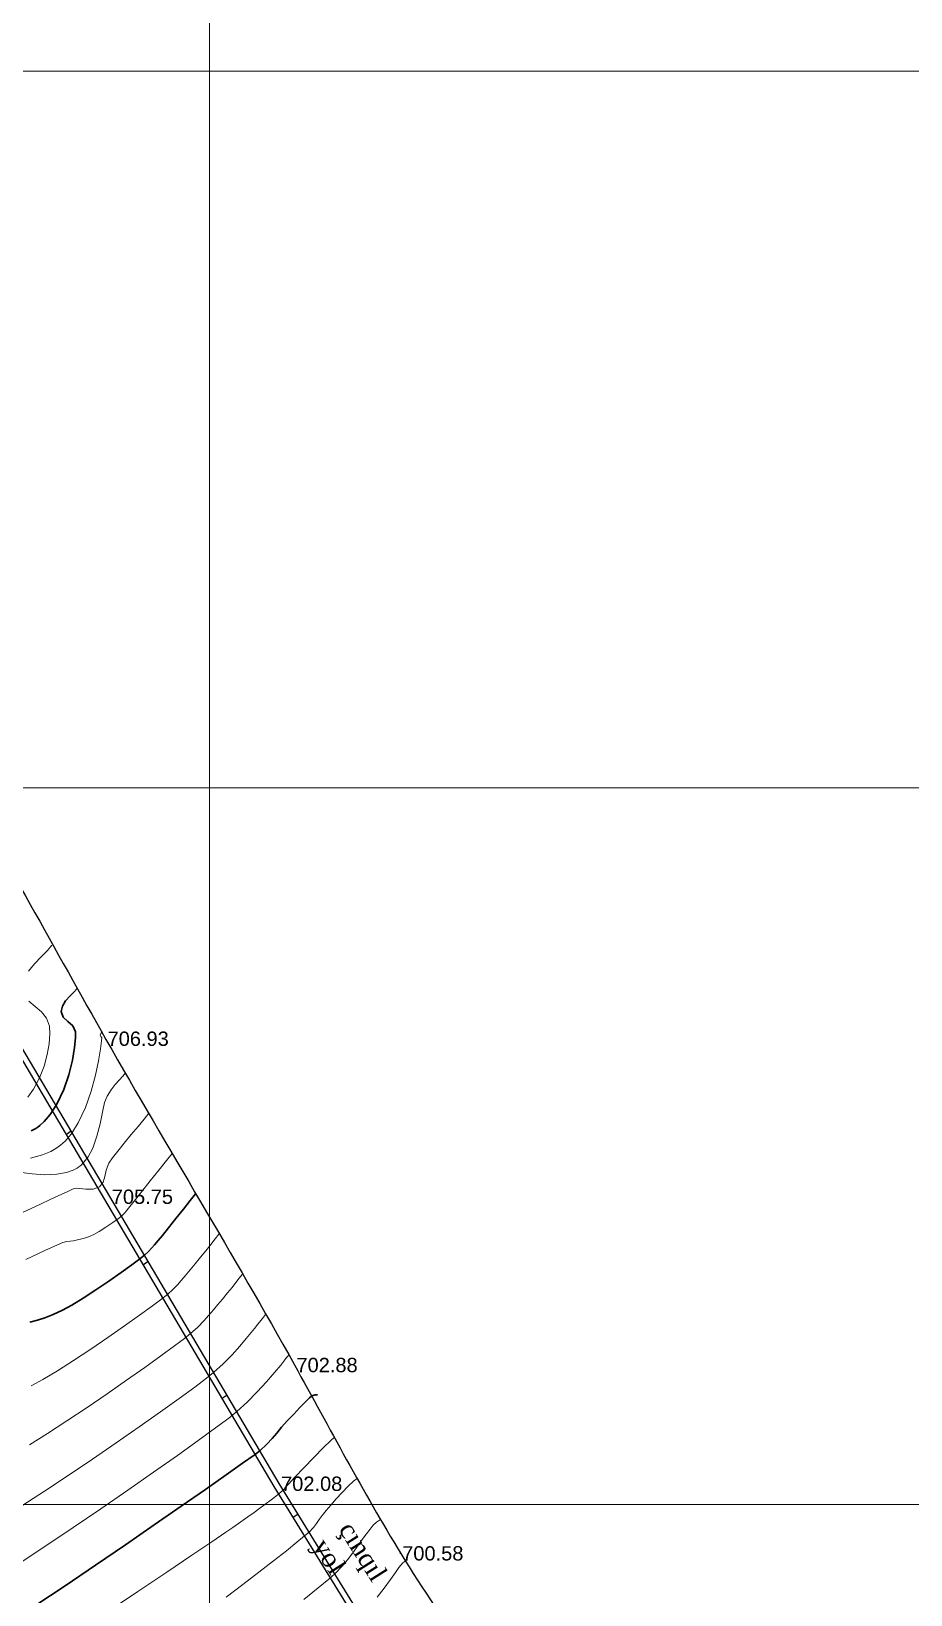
# Model space of a CAD drawing. Header units: feet. Extents: x 3381 to 683784, y 675186 to 4376258.
# Drawn here: x 678837 to 678898.4, y 4374967.4 to 4375076.5 of the extents above; entities that cross this region are included whole.
import ezdxf

# ---------------------------------------------------------------- set-up
doc = ezdxf.new("R2010")
doc.units = ezdxf.units.FT
doc.header["$MEASUREMENT"] = 0
doc.header["$PDMODE"] = 34
doc.header["$PDSIZE"] = 0.01
doc.layers.get('0').update_dxf_attribs({"linetype": 'CONTINUOUS'})
for name, color, linetype in [('0_Point_Height', 2, 'CONTINUOUS'), ('0_Point_Point', 7, 'CONTINUOUS'), ('Yazilar', 7, 'CONTINUOUS')]:
    doc.layers.add(name, color=color, linetype=linetype)
for name, color, linetype, lineweight in [('ANA HORIZONTAL', 24, 'CONTINUOUS', 30), ('HORIZANTAL', 24, 'CONTINUOUS', 13), ('km setka', 170, 'CONTINUOUS', 15)]:
    doc.layers.add(name, color=color, linetype=linetype, lineweight=lineweight)
doc.styles.get("Standard").update_dxf_attribs({"font": 'arial.ttf', "height": 2})

msp = doc.modelspace()

# ---------------------------------------------------------------- linework, layer by layer
at = {"linetype": 'Continuous'}
for p, q in [((678839.818, 4374999.77), (678839.484, 4374999.549)), ((678845.191, 4374990.674), (678844.857, 4374990.452)), ((678850.686, 4374981.354), (678850.353, 4374981.133)), ((678855.644, 4374973.046), (678855.31, 4374972.825))]:
    msp.add_line(p, q, dxfattribs=at)
at = {"linetype": 'Continuous', "elevation": 697.485}
for points in [[(678874.206, 4374946.875), (678862.862, 4374960.578), (678853.977, 4374974.986), (678842.166, 4374995.016), (678832.146, 4375011.955), (678821.02, 4375030.089), (678808.674, 4375050.638)], [(678874.514, 4374947.13), (678863.187, 4374960.812), (678854.319, 4374975.193), (678842.51, 4374995.219), (678832.488, 4375012.161), (678821.361, 4375030.297), (678809.016, 4375050.844)]]:
    msp.add_lwpolyline(points, dxfattribs=at)
at = {"linetype": 'Continuous'}
msp.add_open_spline([(678800.015, 4375077.644), (678801.836, 4375074.174), (678808.142, 4375062.155), (678818.038, 4375044.174), (678832.033, 4375024.91), (678842.805, 4375004.712), (678853.768, 4374986.826), (678862.895, 4374969.423), (678876.31, 4374950.902), (678892.91, 4374936.613), (678904.445, 4374921.776), (678912.375, 4374911.293), (678923.693, 4374899.375), (678931.942, 4374888.683), (678936.386, 4374882.923)], degree=3, knots=[0, 0, 0, 0, 11.7595104, 40.7232097, 61.4623304, 83.0549787, 109.2907167, 124.3927439, 141.9627176, 177.5330077, 189.5588214, 198.2764878, 216.9554477, 238.7688662, 238.7688662, 238.7688662, 238.7688662], dxfattribs=at)
at = {"layer": '0_Point_Point'}
for p in [(678842.215, 4375006.242, 706.928), (678842.51, 4374995.219, 705.752), (678855.391, 4374983.477, 702.877), (678854.319, 4374975.193, 702.08), (678862.767, 4374970.338, 700.584)]:
    msp.add_point(p, dxfattribs=at)
at = {"layer": 'ANA HORIZONTAL', "color": 16, "lineweight": 30}
for points, elevation in [([(678837.024, 4374999.802), (678837.341, 4374999.967), (678837.478, 4375000.058), (678837.638, 4375000.181), (678837.94, 4375000.457), (678838.35, 4375000.935), (678838.82, 4375001.666), (678839.292, 4375002.675), (678839.647, 4375003.719), (678839.896, 4375004.722), (678840.051, 4375005.605), (678840.123, 4375006.293), (678840.124, 4375006.708), (678839.932, 4375007.126), (678839.589, 4375007.435), (678839.26, 4375007.736), (678839.112, 4375008.13), (678839.203, 4375008.504), (678839.429, 4375008.86), (678839.721, 4375009.186), (678840.007, 4375009.474), (678840.216, 4375009.713)], 707.5), ([(678836.94, 4374986.458), (678837.457, 4374986.596), (678837.983, 4374986.764), (678838.555, 4374986.986), (678839.214, 4374987.286), (678839.852, 4374987.633), (678840.645, 4374988.121), (678841.528, 4374988.697), (678842.432, 4374989.311), (678843.292, 4374989.911), (678844.039, 4374990.447), (678844.607, 4374990.866), (678844.929, 4374991.118), (678845.219, 4374991.382), (678845.428, 4374991.607), (678845.626, 4374991.844), (678845.88, 4374992.148), (678846.173, 4374992.503), (678846.607, 4374993.042), (678847.118, 4374993.683), (678847.643, 4374994.345), (678848.121, 4374994.947), (678848.486, 4374995.407)], 705), ([(678837.289, 4374966.651), (678839.385, 4374968.061), (678841.506, 4374969.499), (678843.6, 4374970.928), (678845.612, 4374972.31), (678847.488, 4374973.606), (678849.177, 4374974.779), (678850.622, 4374975.792), (678851.772, 4374976.605), (678852.572, 4374977.182), (678852.969, 4374977.484), (678853.459, 4374977.934), (678853.835, 4374978.336), (678854.158, 4374978.719), (678854.487, 4374979.116), (678854.884, 4374979.558), (678855.338, 4374980.038), (678855.772, 4374980.497), (678856.151, 4374980.892), (678856.441, 4374981.18), (678856.604, 4374981.317), (678856.823, 4374981.375), (678856.995, 4374981.387)], 702.5)]:
    msp.add_lwpolyline(points, dxfattribs=dict(at, elevation=elevation))
at = {"layer": 'HORIZANTAL', "color": 16, "linetype": 'Continuous', "lineweight": 20}
for points, elevation in [([(678836.832, 4375010.931), (678837.26, 4375011.462), (678837.727, 4375011.949), (678838.156, 4375012.381), (678838.469, 4375012.747)], 708), ([(678836.787, 4375002.15), (678837.195, 4375002.717), (678837.608, 4375003.493), (678837.92, 4375004.307), (678838.138, 4375005.118), (678838.268, 4375005.883), (678838.319, 4375006.563), (678838.296, 4375007.115), (678838.103, 4375007.67), (678837.738, 4375008.105), (678837.293, 4375008.478), (678836.86, 4375008.843)], 708), ([(678836.968, 4374997.902), (678837.809, 4374998.117), (678838.391, 4374998.357), (678838.749, 4374998.559), (678838.918, 4374998.674), (678839.08, 4374998.799), (678839.387, 4374999.082), (678839.808, 4374999.579), (678840.298, 4375000.351), (678840.805, 4375001.434), (678841.203, 4375002.572), (678841.503, 4375003.686), (678841.718, 4375004.696), (678841.857, 4375005.522), (678841.931, 4375006.083), (678841.952, 4375006.301), (678841.886, 4375006.391), (678841.825, 4375006.48), (678841.886, 4375006.587), (678841.964, 4375006.679)], 707), ([(678836.36, 4374996.892), (678837.097, 4374996.799), (678837.938, 4374996.743), (678838.81, 4374996.773), (678839.481, 4374996.892), (678839.945, 4374997.054), (678840.226, 4374997.202), (678840.357, 4374997.29), (678840.481, 4374997.386), (678840.707, 4374997.607), (678841.001, 4374997.997), (678841.315, 4374998.601), (678841.61, 4374999.439), (678841.825, 4375000.295), (678841.994, 4375001.097), (678842.149, 4375001.767), (678842.323, 4375002.23), (678842.603, 4375002.663), (678842.889, 4375003.03), (678843.163, 4375003.342), (678843.408, 4375003.608), (678843.608, 4375003.837)], 706.5), ([(678835.549, 4374993.702), (678837.332, 4374994.531), (678838.7, 4374995.168), (678839.582, 4374995.578), (678839.904, 4374995.726), (678840.041, 4374995.774), (678840.182, 4374995.807), (678840.411, 4374995.78), (678840.846, 4374995.73), (678841.352, 4374995.743), (678841.797, 4374995.905), (678842.051, 4374996.217), (678842.161, 4374996.607), (678842.251, 4374997.055), (678842.448, 4374997.544), (678842.693, 4374997.907), (678843.063, 4374998.392), (678843.513, 4374998.952), (678844, 4374999.542), (678844.479, 4375000.115), (678844.905, 4375000.626), (678845.234, 4375001.027)], 706), ([(678836.647, 4374990.828), (678837.985, 4374991.449), (678838.867, 4374991.854), (678839.228, 4374992.013), (678839.51, 4374992.082), (678839.737, 4374992.11), (678839.965, 4374992.135), (678840.252, 4374992.19), (678840.554, 4374992.261), (678840.817, 4374992.329), (678841.086, 4374992.42), (678841.406, 4374992.561), (678841.774, 4374992.77), (678842.242, 4374993.074), (678842.717, 4374993.401), (678843.107, 4374993.682), (678843.321, 4374993.845), (678843.443, 4374993.959), (678843.532, 4374994.06), (678843.64, 4374994.19), (678843.823, 4374994.416), (678844.212, 4374994.901), (678844.739, 4374995.56), (678845.335, 4374996.306), (678845.933, 4374997.055), (678846.464, 4374997.721), (678846.86, 4374998.217)], 705.5), ([(678837.023, 4374982.012), (678837.847, 4374982.452), (678838.852, 4374983.054), (678839.981, 4374983.772), (678841.176, 4374984.563), (678842.38, 4374985.383), (678843.536, 4374986.188), (678844.587, 4374986.936), (678845.476, 4374987.581), (678846.145, 4374988.081), (678846.537, 4374988.391), (678846.937, 4374988.751), (678847.237, 4374989.057), (678847.496, 4374989.356), (678847.771, 4374989.69), (678848.12, 4374990.106), (678848.471, 4374990.524), (678848.838, 4374990.978), (678849.203, 4374991.439), (678849.549, 4374991.88), (678849.858, 4374992.275), (678850.113, 4374992.598)], 704.5), ([(678836.899, 4374977.894), (678838.164, 4374978.681), (678839.522, 4374979.561), (678840.925, 4374980.497), (678842.328, 4374981.455), (678843.684, 4374982.398), (678844.948, 4374983.292), (678846.072, 4374984.101), (678847.01, 4374984.79), (678847.717, 4374985.323), (678848.145, 4374985.664), (678848.644, 4374986.115), (678849.063, 4374986.537), (678849.423, 4374986.936), (678849.745, 4374987.319), (678850.05, 4374987.693), (678850.36, 4374988.063), (678850.719, 4374988.491), (678851.033, 4374988.881), (678851.305, 4374989.229), (678851.539, 4374989.533), (678851.739, 4374989.788)], 704), ([(678836.382, 4374973.641), (678837.957, 4374974.654), (678839.612, 4374975.748), (678841.297, 4374976.885), (678842.963, 4374978.029), (678844.559, 4374979.142), (678846.036, 4374980.186), (678847.344, 4374981.126), (678848.433, 4374981.922), (678849.252, 4374982.538), (678849.753, 4374982.937), (678850.427, 4374983.555), (678851.037, 4374984.18), (678851.571, 4374984.776), (678852.017, 4374985.306), (678852.364, 4374985.733), (678852.6, 4374986.021), (678852.845, 4374986.315), (678853.052, 4374986.575), (678853.224, 4374986.797), (678853.365, 4374986.978)], 703.5), ([(678831.527, 4374966.758), (678832.878, 4374967.547), (678834.447, 4374968.515), (678836.184, 4374969.626), (678838.037, 4374970.841), (678839.953, 4374972.123), (678841.881, 4374973.432), (678843.77, 4374974.733), (678845.566, 4374975.986), (678847.22, 4374977.153), (678848.677, 4374978.197), (678849.888, 4374979.08), (678850.8, 4374979.764), (678851.361, 4374980.21), (678852.092, 4374980.879), (678852.793, 4374981.59), (678853.436, 4374982.293), (678853.991, 4374982.934), (678854.429, 4374983.464), (678854.722, 4374983.829), (678854.84, 4374983.979), (678854.926, 4374984.084), (678854.991, 4374984.168)], 703), ([(678842.274, 4374966.193), (678844.472, 4374967.667), (678846.483, 4374969.017), (678848.228, 4374970.19), (678849.63, 4374971.133), (678850.609, 4374971.793), (678851.087, 4374972.118), (678851.65, 4374972.513), (678852.143, 4374972.865), (678852.578, 4374973.18), (678852.967, 4374973.467), (678853.325, 4374973.733), (678853.76, 4374974.061), (678854.158, 4374974.367), (678854.461, 4374974.604), (678854.608, 4374974.726), (678854.691, 4374974.828), (678854.771, 4374974.933), (678854.963, 4374975.141), (678855.42, 4374975.629), (678856.043, 4374976.29), (678856.733, 4374977.012), (678857.39, 4374977.686), (678857.916, 4374978.203), (678858.168, 4374978.414)], 702), ([(678850.62, 4374967.257), (678851.792, 4374968.153), (678852.907, 4374969.011), (678853.93, 4374969.804), (678854.827, 4374970.507), (678855.562, 4374971.092), (678856.101, 4374971.534), (678856.408, 4374971.806), (678856.708, 4374972.13), (678856.923, 4374972.409), (678857.107, 4374972.677), (678857.314, 4374972.966), (678857.595, 4374973.311), (678857.917, 4374973.681), (678858.301, 4374974.121), (678858.715, 4374974.58), (678859.128, 4374975.011), (678859.507, 4374975.363), (678859.759, 4374975.542)], 701.5), ([(678856.04, 4374967.104), (678857.052, 4374967.912), (678857.791, 4374968.518), (678858.208, 4374968.887), (678858.73, 4374969.445), (678859.183, 4374969.998), (678859.573, 4374970.522), (678859.905, 4374970.994), (678860.185, 4374971.39), (678860.418, 4374971.688), (678860.679, 4374972.012), (678860.88, 4374972.278), (678861.103, 4374972.507), (678861.386, 4374972.693)], 701), ([(678861.156, 4374967.256), (678861.658, 4374967.903), (678862.09, 4374968.495), (678862.436, 4374968.989), (678862.679, 4374969.341), (678862.804, 4374969.51), (678862.954, 4374969.653), (678863.088, 4374969.766), (678863.126, 4374969.797)], 700.5)]:
    msp.add_lwpolyline(points, dxfattribs=dict(at, elevation=elevation))
at = {"layer": 'km setka', "flags": 128}
for points in [[(678849.461, 4375155.521), (678849.461, 4374699.736)], [(678599.655, 4375073.732), (679076.815, 4375073.732)], [(678599.655, 4375073.732), (679076.815, 4375073.732)], [(678599.655, 4375023.732), (679076.815, 4375023.732)], [(678599.655, 4374973.732), (679076.815, 4374973.732)], [(678599.655, 4374973.732), (678860.785, 4374973.732)]]:
    msp.add_lwpolyline(points, dxfattribs=at)

# ---------------------------------------------------------------- texts
at = {"layer": '0_Point_Height', "color": 0}
for s, p in [('706.93', (678842.351, 4375005.728, 706.928)), ('705.75', (678842.646, 4374994.705, 705.752)), ('702.88', (678855.527, 4374982.963, 702.877)), ('702.08', (678854.455, 4374974.679, 702.08)), ('700.58', (678862.903, 4374969.824, 700.584))]:
    msp.add_text(s, height=1, dxfattribs=at).set_placement(p)
at = {"layer": 'Yazilar', "insert": (678859.526, 4374972.695), "char_height": 1.3, "width": 0.10588, "attachment_point": 1, "rotation": 302.4345}
msp.add_mtext('{\\fTimes New Roman|b0|i0|c238|p18;çınqıl yol}', dxfattribs=at)

doc.saveas('drawing.dxf')
